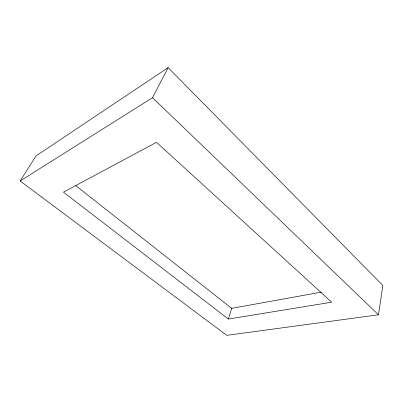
<?xml version="1.0" encoding="UTF-8"?>
<svg xmlns="http://www.w3.org/2000/svg" width="403" height="403" viewBox="0 0 403 403"><rect width="100%" height="100%" fill="white"/><g stroke="black" fill="none" stroke-linecap="round" stroke-linejoin="round"><path stroke-width="0.6" d="M378.482 314.798L382.85 285.48L168.142 67.654L36.028 155.916L20.15 180.982L226.753 335.346L378.482 314.798L152.53 97.722L168.142 67.654M228.365 319.06L331.689 302.195L156.505 142.304L63.478 192.155L228.365 319.06L231.856 307.847M20.15 180.982L152.53 97.722M321.277 292.155L231.705 308.345L75.744 185.632"/></g></svg>
